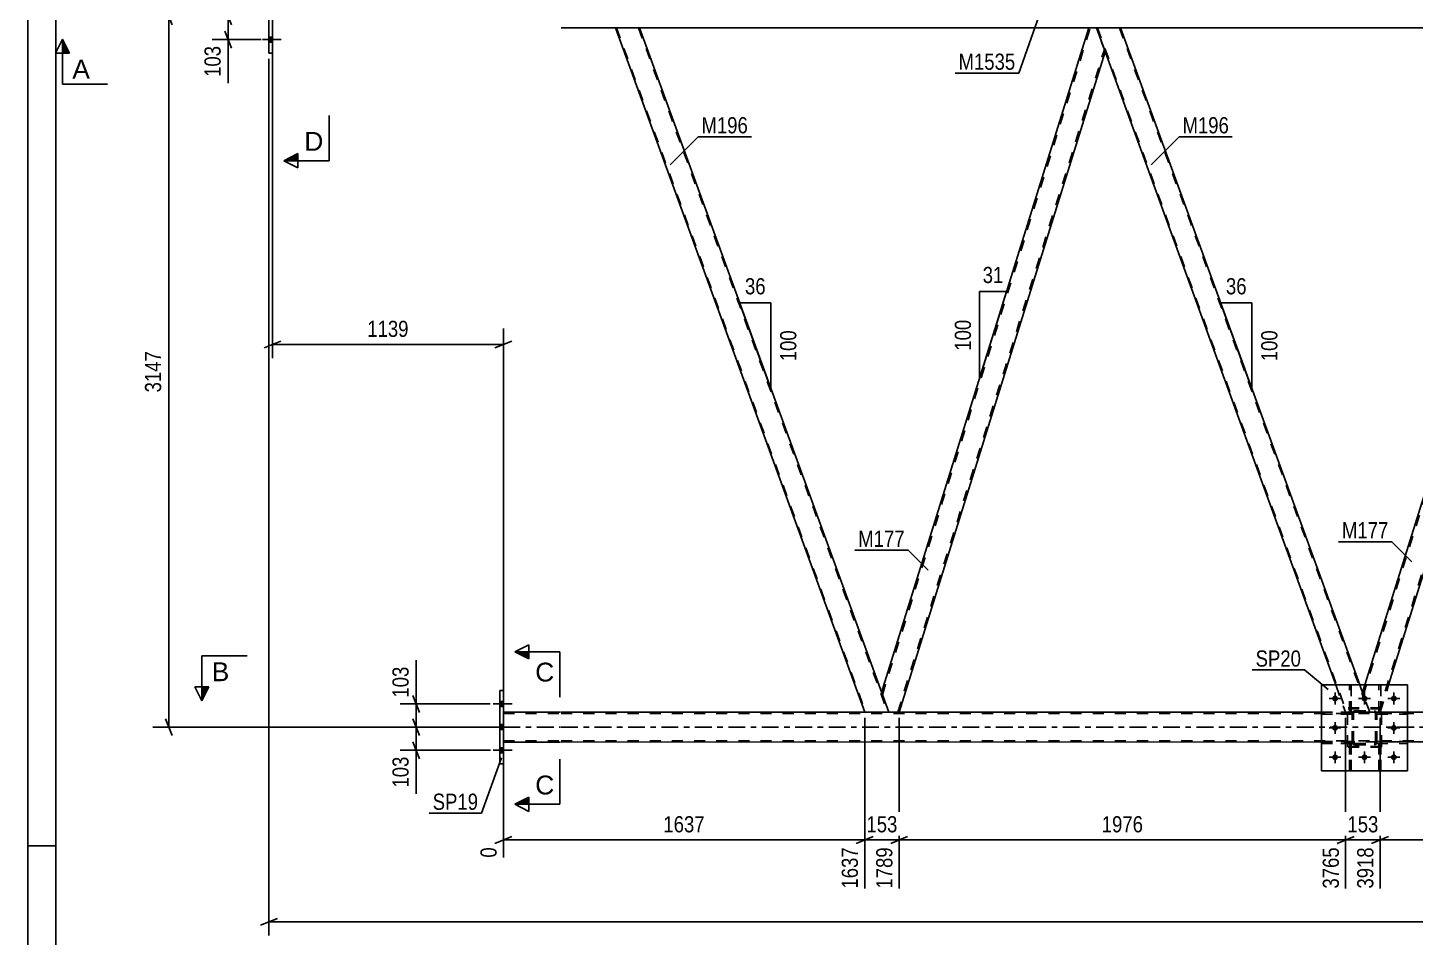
# Model space of a CAD drawing. Header units: millimetres. Extents: x 0 to 841, y 0 to 594.
# Drawn here: x 0 to 245.6, y 281.8 to 442.9 of the extents above; entities that cross this region are included whole.
import ezdxf

# ---------------------------------------------------------------- set-up
doc = ezdxf.new("R2010")
doc.units = ezdxf.units.MM
doc.linetypes.add('DXK_LINE_DOT2', pattern=[3.9198, 1.9599, -1.9599])
doc.linetypes.add('DXK_LINE_DOT3', pattern=[5.9187, 2.979, -0.9799, 0.9799, -0.9799])
doc.styles.add('Arial', font='ARIAL.TTF', dxfattribs={"height": 0.2})
doc.styles.add('Arial Narrow', font='ARIALN.TTF', dxfattribs={"height": 0.2})

# ---------------------------------------------------------------- blocks, each defined once
blk = doc.blocks.new('Unknown-103610369-1133')
at = {"color": 5, "linetype": 'Continuous'}
for p, q in [((0, 594), (0, 0)), ((5, 589), (5, 5)), ((5, 298), (0, 298))]:
    blk.add_line(p, q, dxfattribs=at)
blk = doc.blocks.new('Part-103610369-3183 - 3131')
at = {"color": 2, "linetype": 'Continuous'}
for p, q in [((42.68, 451.41), (43.32, 451.41)), ((42.68, 438.41), (42.68, 451.41)), ((43.32, 451.41), (43.32, 438.41)), ((43.32, 438.41), (42.68, 438.41))]:
    blk.add_line(p, q, dxfattribs=at)
blk = doc.blocks.new('Part-103610369-3198 - 3131')
at = {"color": 2, "linetype": 'Continuous'}
for p, q in [((94.41, 442.91), (104.01, 442.91)), ((108.26, 442.91), (187.82, 442.91)), ((193.4, 442.91), (272.96, 442.91))]:
    blk.add_line(p, q, dxfattribs=at)
at = {"color": 7, "linetype": 'DXK_LINE_DOT2'}
for p, q in [((104.01, 442.91), (108.26, 442.91)), ((187.82, 442.91), (193.4, 442.91))]:
    blk.add_line(p, q, dxfattribs=at)
blk = doc.blocks.new('Part-103610369-3308 - 3131')
at = {"color": 2, "linetype": 'Continuous'}
for p, q in [((83.55, 325.55), (84.19, 325.55)), ((83.55, 312.55), (83.55, 325.55)), ((84.19, 325.55), (84.19, 312.55)), ((84.19, 312.55), (83.55, 312.55))]:
    blk.add_line(p, q, dxfattribs=at)
blk = doc.blocks.new('Part-103610369-3310 - 3131')
at = {"color": 7, "linetype": 'DXK_LINE_DOT2'}
for p, q in [((239.59, 322.32), (233.59, 322.32)), ((233.59, 315.52), (233.59, 322.32)), ((239.59, 315.52), (239.59, 322.32)), ((239.59, 315.52), (233.59, 315.52))]:
    blk.add_line(p, q, dxfattribs=at)
blk = doc.blocks.new('Part-103610369-3434 - 3131')
at = {"color": 7, "linetype": 'DXK_LINE_DOT2'}
for p, q in [((238.79, 321.68), (244.19, 321.68)), ((238.79, 321.68), (238.79, 321.36)), ((238.79, 321.36), (244.19, 321.36)), ((239.39, 321.36), (239.39, 321.68)), ((244.19, 321.36), (244.19, 321.68))]:
    blk.add_line(p, q, dxfattribs=at)
blk = doc.blocks.new('Part-103610369-3257 - 3131')
at = {"color": 7, "linetype": 'DXK_LINE_DOT2'}
for p, q in [((238.79, 316.48), (244.19, 316.48)), ((238.79, 316.48), (238.79, 316.16)), ((238.79, 316.16), (244.19, 316.16)), ((239.39, 316.16), (239.39, 316.48)), ((244.19, 316.16), (244.19, 316.48))]:
    blk.add_line(p, q, dxfattribs=at)
blk = doc.blocks.new('Part-103610369-3272 - 3131')
at = {"color": 2, "linetype": 'Continuous'}
for p, q in [((151.12, 325.17), (187.82, 442.91)), ((187.82, 442.91), (187.86, 442.91)), ((187.86, 442.91), (187.97, 442.91)), ((187.97, 442.91), (189.14, 442.91)), ((189.14, 442.91), (190.67, 438.71)), ((154.23, 321.69), (190.69, 438.66)), ((151.14, 325.12), (152.38, 321.69))]:
    blk.add_line(p, q, dxfattribs=at)
at = {"color": 7, "linetype": 'DXK_LINE_DOT2'}
for p, q in [((151.26, 324.79), (188.07, 442.91)), ((188.09, 442.91), (188.13, 442.91)), ((153.98, 321.69), (190.55, 439.04)), ((190.67, 438.71), (190.69, 438.66)), ((151.12, 325.17), (151.14, 325.12)), ((151.12, 325.17), (151.14, 325.12)), ((152.38, 321.69), (154.23, 321.69))]:
    blk.add_line(p, q, dxfattribs=at)
blk = doc.blocks.new('Part-103610369-3282 - 3131')
at = {"color": 2, "linetype": 'Continuous'}
for p, q in [((148.13, 321.69), (104.01, 442.91)), ((104.01, 442.91), (104.03, 442.91)), ((104.03, 442.91), (104.11, 442.91)), ((104.11, 442.91), (104.35, 442.91)), ((108.26, 442.91), (104.35, 442.91)), ((108.26, 442.91), (151.14, 325.12))]:
    blk.add_line(p, q, dxfattribs=at)
at = {"color": 7, "linetype": 'DXK_LINE_DOT2'}
for p, q in [((104.01, 442.91), (104.11, 442.91)), ((104.18, 442.91), (148.3, 321.69)), ((104.19, 442.91), (104.18, 442.91)), ((104.18, 442.91), (104.19, 442.91)), ((104.22, 442.91), (104.19, 442.91)), ((108.09, 442.91), (152.21, 321.69)), ((151.14, 325.12), (152.38, 321.69)), ((152.38, 321.69), (148.13, 321.69))]:
    blk.add_line(p, q, dxfattribs=at)
blk = doc.blocks.new('Part-103610369-3283 - 3131')
at = {"color": 7, "linetype": 'DXK_LINE_DOT2'}
for p, q in [((239.59, 322.45), (233.59, 322.45)), ((233.59, 315.65), (233.59, 322.45)), ((239.59, 315.65), (239.59, 322.45)), ((239.59, 315.65), (233.59, 315.65))]:
    blk.add_line(p, q, dxfattribs=at)
blk = doc.blocks.new('Part-103610369-3284 - 3131')
at = {"color": 7, "linetype": 'DXK_LINE_DOT2'}
for p, q in [((234.69, 321.88), (234.87, 321.92)), ((234.87, 321.92), (234.69, 321.88)), ((234.87, 321.92), (238.31, 321.92)), ((238.31, 321.92), (238.49, 321.88)), ((238.49, 321.88), (238.31, 321.92)), ((234.39, 321.44), (234.43, 321.62)), ((234.43, 321.62), (234.39, 321.44)), ((234.39, 316.4), (234.39, 321.44)), ((234.63, 321.44), (234.65, 321.53)), ((234.63, 316.4), (234.63, 321.44)), ((234.65, 321.53), (234.7, 321.6)), ((234.7, 321.6), (234.78, 321.66)), ((234.78, 321.66), (234.87, 321.68)), ((234.87, 321.68), (238.31, 321.68)), ((238.31, 321.68), (238.4, 321.66)), ((238.4, 321.66), (238.48, 321.6)), ((238.48, 321.6), (238.53, 321.53)), ((238.53, 321.53), (238.55, 321.44)), ((238.55, 316.4), (238.55, 321.44)), ((238.75, 321.62), (238.79, 321.44)), ((238.79, 321.44), (238.75, 321.62)), ((238.79, 316.4), (238.79, 321.44)), ((234.43, 316.21), (234.39, 316.4)), ((234.39, 316.4), (234.43, 316.21)), ((234.65, 316.3), (234.63, 316.4)), ((234.7, 316.23), (234.65, 316.3)), ((234.87, 315.92), (234.69, 315.95)), ((234.69, 315.95), (234.87, 315.92)), ((234.78, 316.17), (234.7, 316.23)), ((234.87, 316.16), (234.78, 316.17)), ((234.87, 316.16), (238.31, 316.16)), ((234.87, 315.92), (238.31, 315.92)), ((238.4, 316.17), (238.31, 316.16)), ((238.49, 315.95), (238.31, 315.92)), ((238.31, 315.92), (238.49, 315.95)), ((238.48, 316.23), (238.4, 316.17)), ((238.53, 316.3), (238.48, 316.23)), ((238.55, 316.4), (238.53, 316.3)), ((238.79, 316.4), (238.75, 316.21)), ((238.75, 316.21), (238.79, 316.4))]:
    blk.add_line(p, q, dxfattribs=at)
at = {"color": 7, "linetype": 'DXK_LINE_DOT3'}
blk.add_line((236.59, 318.92), (236.59, 318.92), dxfattribs=at)
at = {"color": 7, "linetype": 'DXK_LINE_DOT2'}
for centre, start, end in [((234.87, 321.44), 112.5001, 157.5001), ((234.87, 321.44), 112.5001, 157.5001), ((238.31, 321.44), 22.5001, 67.5001), ((238.31, 321.44), 22.5001, 67.5001), ((234.87, 316.4), 202.5001, 247.5001), ((234.87, 316.4), 202.5001, 247.5001), ((238.31, 316.4), 292.5001, 337.5001), ((238.31, 316.4), 292.5001, 337.5001)]:
    blk.add_arc(centre, 0.48, start, end, dxfattribs=at)
blk = doc.blocks.new('Part-103610369-3410 - 3131')
at = {"color": 7, "linetype": 'DXK_LINE_DOT2'}
for p, q in [((228.99, 316.48), (234.39, 316.48)), ((228.99, 316.16), (228.99, 316.48)), ((234.39, 316.16), (228.99, 316.16)), ((233.79, 316.16), (233.79, 316.48)), ((234.39, 316.48), (234.39, 316.16))]:
    blk.add_line(p, q, dxfattribs=at)
blk = doc.blocks.new('Part-103610369-3290 - 3131')
at = {"color": 7, "linetype": 'DXK_LINE_DOT2'}
for p, q in [((228.99, 326.52), (244.19, 326.52)), ((228.99, 326.52), (228.99, 311.32)), ((244.19, 326.52), (244.19, 311.32)), ((228.99, 311.32), (244.19, 311.32))]:
    blk.add_line(p, q, dxfattribs=at)
blk = doc.blocks.new('Part-103610369-3291 - 3131')
at = {"color": 7, "linetype": 'DXK_LINE_DOT2'}
for p, q in [((238.79, 316.16), (238.79, 316.48)), ((238.79, 316.48), (244.19, 316.48)), ((238.79, 316.16), (244.19, 316.16)), ((239.39, 316.16), (239.39, 316.48)), ((244.19, 316.48), (244.19, 316.16))]:
    blk.add_line(p, q, dxfattribs=at)
blk = doc.blocks.new('Part-103610369-3297 - 3131')
at = {"color": 7, "linetype": 'DXK_LINE_DOT2'}
for p, q in [((236.39, 324.79), (273.21, 442.91)), ((273.23, 442.91), (273.27, 442.91)), ((239.11, 321.7), (275.69, 439.04)), ((275.8, 438.71), (275.82, 438.66)), ((236.26, 325.17), (236.68, 326.52)), ((237.52, 321.7), (236.26, 325.17)), ((239.36, 321.7), (240.87, 326.52)), ((237.52, 321.7), (239.36, 321.7))]:
    blk.add_line(p, q, dxfattribs=at)
at = {"color": 2, "linetype": 'Continuous'}
for p, q in [((236.68, 326.52), (272.96, 442.91)), ((272.96, 442.91), (273, 442.91)), ((273, 442.91), (273.1, 442.91)), ((273.1, 442.91), (274.28, 442.91)), ((274.28, 442.91), (275.8, 438.71)), ((240.87, 326.52), (275.82, 438.66))]:
    blk.add_line(p, q, dxfattribs=at)
blk = doc.blocks.new('Part-103610369-3303 - 3131')
at = {"color": 7, "linetype": 'DXK_LINE_DOT2'}
for p, q in [((228.99, 321.68), (234.39, 321.68)), ((228.99, 321.36), (228.99, 321.68)), ((234.39, 321.36), (228.99, 321.36)), ((233.79, 321.36), (233.79, 321.68)), ((234.39, 321.68), (234.39, 321.36))]:
    blk.add_line(p, q, dxfattribs=at)
blk = doc.blocks.new('Part-103610369-3409 - 3131')
at = {"color": 2, "linetype": 'Continuous'}
for p, q in [((233.94, 326.52), (233.94, 326.52)), ((234.26, 326.52), (233.94, 326.52)), ((234.26, 326.52), (234.26, 326.52))]:
    blk.add_line(p, q, dxfattribs=at)
at = {"color": 7, "linetype": 'DXK_LINE_DOT2'}
for p, q in [((233.94, 321.67), (233.94, 326.52)), ((234.26, 321.67), (234.26, 326.52)), ((233.94, 322.27), (234.26, 322.27)), ((233.94, 321.67), (234.26, 321.67))]:
    blk.add_line(p, q, dxfattribs=at)
blk = doc.blocks.new('Bolt-103610369-3625 - 3131')
at = {"linetype": 'Continuous'}
for points in [[(231.91, 324.12, -1), (230.87, 324.12, -1)], [(237.11, 324.12, -1), (236.07, 324.12, -1)], [(242.31, 324.12, -1), (241.27, 324.12, -1)], [(231.91, 318.92, -1), (230.87, 318.92, -1)], [(242.31, 318.92, -1), (241.27, 318.92, -1)], [(231.91, 313.72, -1), (230.87, 313.72, -1)], [(237.11, 313.72, -1), (236.07, 313.72, -1)], [(242.31, 313.72, -1), (241.27, 313.72, -1)]]:
    blk.add_hatch(color=1, dxfattribs=at).paths.add_polyline_path(points)
at = {"color": 1, "linetype": 'Continuous'}
for p, q in [((231.39, 325.16), (231.39, 323.08)), ((236.59, 325.16), (236.59, 323.08)), ((241.79, 325.16), (241.79, 323.08)), ((232.43, 324.12), (230.35, 324.12)), ((237.63, 324.12), (235.55, 324.12)), ((242.83, 324.12), (240.75, 324.12)), ((231.39, 319.96), (231.39, 317.88)), ((241.79, 319.96), (241.79, 317.88)), ((232.43, 318.92), (230.35, 318.92)), ((242.83, 318.92), (240.75, 318.92)), ((231.39, 314.76), (231.39, 312.68)), ((236.59, 314.76), (236.59, 312.68)), ((241.79, 314.76), (241.79, 312.68)), ((232.43, 313.72), (230.35, 313.72)), ((237.63, 313.72), (235.55, 313.72)), ((242.83, 313.72), (240.75, 313.72))]:
    blk.add_line(p, q, dxfattribs=at)
blk = doc.blocks.new('Part-103610369-3433 - 3131')
at = {"color": 2, "linetype": 'Continuous'}
for p, q in [((189.14, 442.91), (189.17, 442.91)), ((189.17, 442.91), (189.24, 442.91)), ((189.24, 442.91), (189.48, 442.91)), ((193.4, 442.91), (189.48, 442.91)), ((193.4, 442.91), (235.76, 326.52)), ((190.67, 438.71), (231.51, 326.52))]:
    blk.add_line(p, q, dxfattribs=at)
at = {"color": 7, "linetype": 'DXK_LINE_DOT2'}
for p, q in [((190.67, 438.71), (189.14, 442.91)), ((189.14, 442.91), (189.24, 442.91)), ((189.31, 442.91), (233.43, 321.7)), ((189.32, 442.91), (189.31, 442.91)), ((189.31, 442.91), (189.32, 442.91)), ((189.35, 442.91), (189.32, 442.91)), ((193.23, 442.91), (237.35, 321.7)), ((231.51, 326.52), (233.26, 321.7)), ((235.76, 326.52), (237.52, 321.7)), ((233.26, 321.7), (237.52, 321.7))]:
    blk.add_line(p, q, dxfattribs=at)
blk = doc.blocks.new('Part-103610369-3437 - 3131')
at = {"color": 7, "linetype": 'DXK_LINE_DOT2'}
for p, q in [((234.26, 316.15), (233.94, 316.15)), ((233.94, 316.15), (233.94, 311.32)), ((233.94, 315.55), (234.26, 315.55)), ((234.26, 311.32), (234.26, 316.15)), ((233.94, 311.32), (234.26, 311.32))]:
    blk.add_line(p, q, dxfattribs=at)
blk = doc.blocks.new('Part-103610369-3440 - 3131')
at = {"color": 2, "linetype": 'Continuous'}
for p, q in [((239.14, 326.52), (239.14, 326.52)), ((239.46, 326.52), (239.14, 326.52)), ((239.46, 326.52), (239.46, 326.52))]:
    blk.add_line(p, q, dxfattribs=at)
at = {"color": 7, "linetype": 'DXK_LINE_DOT2'}
for p, q in [((239.14, 321.67), (239.14, 326.52)), ((239.46, 321.67), (239.46, 326.52)), ((239.14, 322.27), (239.46, 322.27)), ((239.14, 321.67), (239.46, 321.67))]:
    blk.add_line(p, q, dxfattribs=at)
blk = doc.blocks.new('Part-103610369-3463 - 3131')
at = {"color": 2, "linetype": 'Continuous'}
for p, q in [((244.19, 326.52), (228.99, 326.52)), ((228.99, 326.52), (228.99, 311.32)), ((244.19, 326.52), (244.19, 311.32)), ((244.19, 311.32), (228.99, 311.32))]:
    blk.add_line(p, q, dxfattribs=at)
blk = doc.blocks.new('Part-103610369-3492 - 3131')
at = {"color": 7, "linetype": 'DXK_LINE_DOT2'}
for p, q in [((234.69, 321.88), (234.87, 321.92)), ((234.87, 321.92), (234.69, 321.88)), ((234.87, 321.92), (238.31, 321.92)), ((238.31, 321.92), (238.49, 321.88)), ((238.49, 321.88), (238.31, 321.92)), ((234.39, 321.44), (234.43, 321.62)), ((234.43, 321.62), (234.39, 321.44)), ((234.39, 316.4), (234.39, 321.44)), ((234.63, 321.44), (234.65, 321.53)), ((234.63, 316.4), (234.63, 321.44)), ((234.65, 321.53), (234.7, 321.6)), ((234.7, 321.6), (234.78, 321.66)), ((234.78, 321.66), (234.87, 321.68)), ((234.87, 321.68), (238.31, 321.68)), ((238.31, 321.68), (238.4, 321.66)), ((238.4, 321.66), (238.48, 321.6)), ((238.48, 321.6), (238.53, 321.53)), ((238.53, 321.53), (238.55, 321.44)), ((238.55, 316.4), (238.55, 321.44)), ((238.75, 321.62), (238.79, 321.44)), ((238.79, 321.44), (238.75, 321.62)), ((238.79, 316.4), (238.79, 321.44)), ((234.43, 316.21), (234.39, 316.4)), ((234.39, 316.4), (234.43, 316.21)), ((234.65, 316.3), (234.63, 316.4)), ((234.7, 316.23), (234.65, 316.3)), ((234.87, 315.92), (234.69, 315.95)), ((234.69, 315.95), (234.87, 315.92)), ((234.78, 316.17), (234.7, 316.23)), ((234.87, 316.16), (234.78, 316.17)), ((234.87, 316.16), (238.31, 316.16)), ((234.87, 315.92), (238.31, 315.92)), ((238.4, 316.17), (238.31, 316.16)), ((238.49, 315.95), (238.31, 315.92)), ((238.31, 315.92), (238.49, 315.95)), ((238.48, 316.23), (238.4, 316.17)), ((238.53, 316.3), (238.48, 316.23)), ((238.55, 316.4), (238.53, 316.3)), ((238.79, 316.4), (238.75, 316.21)), ((238.75, 316.21), (238.79, 316.4))]:
    blk.add_line(p, q, dxfattribs=at)
at = {"color": 7, "linetype": 'DXK_LINE_DOT3'}
blk.add_line((236.59, 318.92), (236.59, 318.92), dxfattribs=at)
at = {"color": 7, "linetype": 'DXK_LINE_DOT2'}
for centre, start, end in [((234.87, 321.44), 112.5001, 157.5001), ((234.87, 321.44), 112.5001, 157.5001), ((238.31, 321.44), 22.5001, 67.5001), ((238.31, 321.44), 22.5001, 67.5001), ((234.87, 316.4), 202.5001, 247.5001), ((234.87, 316.4), 202.5001, 247.5001), ((238.31, 316.4), 292.5001, 337.5001), ((238.31, 316.4), 292.5001, 337.5001)]:
    blk.add_arc(centre, 0.48, start, end, dxfattribs=at)
blk = doc.blocks.new('Part-103610369-3495 - 3131')
at = {"color": 7, "linetype": 'DXK_LINE_DOT2'}
for p, q in [((233.94, 311.32), (233.94, 316.15)), ((233.94, 316.15), (234.26, 316.15)), ((233.94, 315.55), (234.26, 315.55)), ((234.26, 316.15), (234.26, 311.32)), ((234.26, 311.32), (233.94, 311.32))]:
    blk.add_line(p, q, dxfattribs=at)
blk = doc.blocks.new('Part-103610369-3498 - 3131')
at = {"color": 7, "linetype": 'DXK_LINE_DOT2'}
for p, q in [((239.14, 311.32), (239.14, 316.15)), ((239.14, 316.15), (239.46, 316.15)), ((239.14, 315.55), (239.46, 315.55)), ((239.46, 316.15), (239.46, 311.32)), ((239.46, 311.32), (239.14, 311.32))]:
    blk.add_line(p, q, dxfattribs=at)
blk = doc.blocks.new('Part-103610369-3507 - 3131')
at = {"color": 7, "linetype": 'DXK_LINE_DOT2'}
for p, q in [((233.94, 321.67), (233.94, 326.52)), ((233.94, 326.52), (234.26, 326.52)), ((234.26, 326.52), (234.26, 321.67)), ((233.94, 322.27), (234.26, 322.27)), ((234.26, 321.67), (233.94, 321.67))]:
    blk.add_line(p, q, dxfattribs=at)
blk = doc.blocks.new('Part-103610369-3510 - 3131')
at = {"color": 7, "linetype": 'DXK_LINE_DOT2'}
for p, q in [((239.14, 321.67), (239.14, 326.52)), ((239.14, 326.52), (239.46, 326.52)), ((239.46, 326.52), (239.46, 321.67)), ((239.14, 322.27), (239.46, 322.27)), ((239.46, 321.67), (239.14, 321.67))]:
    blk.add_line(p, q, dxfattribs=at)
blk = doc.blocks.new('Part-103610369-3528 - 3131')
at = {"color": 7, "linetype": 'DXK_LINE_DOT2'}
for p, q in [((234.39, 321.68), (228.99, 321.68)), ((228.99, 321.68), (228.99, 321.36)), ((228.99, 321.36), (234.39, 321.36)), ((233.79, 321.36), (233.79, 321.68)), ((234.39, 321.36), (234.39, 321.68))]:
    blk.add_line(p, q, dxfattribs=at)
blk = doc.blocks.new('Bolt-103610369-3549 - 3131')
at = {"linetype": 'Continuous'}
for points in [[(84.19, 322.71), (84.19, 323.59), (83.55, 323.59), (83.55, 322.71)], [(84.19, 322.71), (84.19, 323.59), (83.55, 323.59), (83.55, 322.71)], [(84.19, 322.71), (84.19, 323.59), (83.55, 323.59), (83.55, 322.71)], [(84.19, 318.61), (84.19, 319.49), (83.55, 319.49), (83.55, 318.61)], [(84.19, 318.61), (84.19, 319.49), (83.55, 319.49), (83.55, 318.61)], [(84.19, 314.51), (84.19, 315.39), (83.55, 315.39), (83.55, 314.51)], [(84.19, 314.51), (84.19, 315.39), (83.55, 315.39), (83.55, 314.51)], [(84.19, 314.51), (84.19, 315.39), (83.55, 315.39), (83.55, 314.51)]]:
    blk.add_hatch(color=1, dxfattribs=at).paths.add_polyline_path(points)
at = {"color": 1, "linetype": 'Continuous'}
for p, q in [((82.39, 323.15), (85.71, 323.15)), ((82.39, 323.15), (85.71, 323.15)), ((82.39, 323.15), (85.71, 323.15)), ((83.55, 323.59), (84.19, 323.59)), ((83.55, 323.59), (84.19, 323.59)), ((83.55, 323.59), (84.19, 323.59)), ((83.55, 322.71), (84.19, 322.71)), ((83.55, 322.71), (84.19, 322.71)), ((83.55, 322.71), (84.19, 322.71)), ((83.55, 319.49), (84.19, 319.49)), ((83.55, 319.49), (84.19, 319.49)), ((82.39, 319.05), (85.71, 319.05)), ((82.39, 319.05), (85.71, 319.05)), ((83.55, 318.61), (84.19, 318.61)), ((83.55, 318.61), (84.19, 318.61)), ((82.39, 314.95), (85.71, 314.95)), ((82.39, 314.95), (85.71, 314.95)), ((82.39, 314.95), (85.71, 314.95)), ((83.55, 315.39), (84.19, 315.39)), ((83.55, 315.39), (84.19, 315.39)), ((83.55, 315.39), (84.19, 315.39)), ((83.55, 314.51), (84.19, 314.51)), ((83.55, 314.51), (84.19, 314.51)), ((83.55, 314.51), (84.19, 314.51))]:
    blk.add_line(p, q, dxfattribs=at)
blk = doc.blocks.new('Part-103610369-3550 - 3131')
at = {"color": 7, "linetype": 'DXK_LINE_DOT2'}
for p, q in [((238.79, 321.36), (238.79, 321.68)), ((238.79, 321.68), (244.19, 321.68)), ((238.79, 321.36), (244.19, 321.36)), ((239.39, 321.36), (239.39, 321.68)), ((244.19, 321.68), (244.19, 321.36))]:
    blk.add_line(p, q, dxfattribs=at)
blk = doc.blocks.new('Part-103610369-3558 - 3131')
at = {"color": 2, "linetype": 'Continuous'}
for p, q in [((84.19, 321.69), (94.31, 321.69)), ((94.41, 321.69), (228.99, 321.7)), ((244.19, 321.7), (484.2, 321.7)), ((84.19, 316.41), (94.31, 316.41)), ((94.41, 316.41), (228.99, 316.42)), ((244.19, 316.42), (484.2, 316.42))]:
    blk.add_line(p, q, dxfattribs=at)
at = {"color": 7, "linetype": 'DXK_LINE_DOT2'}
for p, q in [((84.19, 316.41), (84.19, 321.69)), ((84.19, 321.45), (94.31, 321.45)), ((94.41, 321.45), (770.3, 321.46)), ((228.99, 321.7), (244.19, 321.7)), ((84.19, 316.65), (94.31, 316.65)), ((94.41, 316.65), (770.3, 316.66)), ((228.99, 316.42), (244.19, 316.42))]:
    blk.add_line(p, q, dxfattribs=at)
at = {"color": 7, "linetype": 'DXK_LINE_DOT3'}
for p, q in [((84.19, 319.05), (94.31, 319.05)), ((94.41, 319.05), (770.3, 319.06))]:
    blk.add_line(p, q, dxfattribs=at)
blk = doc.blocks.new('Part-103610369-3624 - 3131')
at = {"color": 7, "linetype": 'DXK_LINE_DOT2'}
for p, q in [((239.46, 316.15), (239.14, 316.15)), ((239.14, 316.15), (239.14, 311.32)), ((239.14, 315.55), (239.46, 315.55)), ((239.46, 311.32), (239.46, 316.15)), ((239.14, 311.32), (239.46, 311.32))]:
    blk.add_line(p, q, dxfattribs=at)
blk = doc.blocks.new('Bolt-103610369-3626 - 3131')
at = {"color": 1, "linetype": 'Continuous'}
for p, q in [((231.39, 325.16), (231.39, 324.46)), ((236.59, 325.16), (236.59, 324.46)), ((241.79, 325.16), (241.79, 324.46)), ((230.35, 324.12), (231.04, 324.12)), ((231.39, 323.08), (231.39, 323.77)), ((232.43, 324.12), (231.74, 324.12)), ((235.55, 324.12), (236.24, 324.12)), ((236.59, 323.08), (236.59, 323.77)), ((237.63, 324.12), (236.94, 324.12)), ((240.75, 324.12), (241.44, 324.12)), ((241.79, 323.08), (241.79, 323.77)), ((242.83, 324.12), (242.14, 324.12)), ((231.39, 319.96), (231.39, 319.26)), ((241.79, 319.96), (241.79, 319.26)), ((230.35, 318.92), (231.04, 318.92)), ((231.39, 317.88), (231.39, 318.57)), ((232.43, 318.92), (231.74, 318.92)), ((240.75, 318.92), (241.44, 318.92)), ((241.79, 317.88), (241.79, 318.57)), ((242.83, 318.92), (242.14, 318.92)), ((231.39, 314.76), (231.39, 314.06)), ((236.59, 314.76), (236.59, 314.06)), ((241.79, 314.76), (241.79, 314.06)), ((230.35, 313.72), (231.04, 313.72)), ((231.39, 312.68), (231.39, 313.37)), ((232.43, 313.72), (231.74, 313.72)), ((235.55, 313.72), (236.24, 313.72)), ((236.59, 312.68), (236.59, 313.37)), ((237.63, 313.72), (236.94, 313.72)), ((240.75, 313.72), (241.44, 313.72)), ((241.79, 312.68), (241.79, 313.37)), ((242.83, 313.72), (242.14, 313.72))]:
    blk.add_line(p, q, dxfattribs=at)
blk = doc.blocks.new('Part-103610369-3686 - 3131')
at = {"color": 7, "linetype": 'DXK_LINE_DOT2'}
for p, q in [((234.39, 316.48), (228.99, 316.48)), ((228.99, 316.48), (228.99, 316.16)), ((228.99, 316.16), (234.39, 316.16)), ((233.79, 316.16), (233.79, 316.48)), ((234.39, 316.16), (234.39, 316.48))]:
    blk.add_line(p, q, dxfattribs=at)
blk = doc.blocks.new('Bolt-103610369-3720 - 3131')
at = {"linetype": 'Continuous'}
for points in [[(43.32, 448.57), (43.32, 449.45), (42.68, 449.45), (42.68, 448.57)], [(43.32, 448.57), (43.32, 449.45), (42.68, 449.45), (42.68, 448.57)], [(43.32, 448.57), (43.32, 449.45), (42.68, 449.45), (42.68, 448.57)], [(43.32, 444.47), (43.32, 445.35), (42.68, 445.35), (42.68, 444.47)], [(43.32, 444.47), (43.32, 445.35), (42.68, 445.35), (42.68, 444.47)], [(43.32, 440.37), (43.32, 441.25), (42.68, 441.25), (42.68, 440.37)], [(43.32, 440.37), (43.32, 441.25), (42.68, 441.25), (42.68, 440.37)], [(43.32, 440.37), (43.32, 441.25), (42.68, 441.25), (42.68, 440.37)]]:
    blk.add_hatch(color=1, dxfattribs=at).paths.add_polyline_path(points)
at = {"color": 1, "linetype": 'Continuous'}
for p, q in [((42.68, 449.45), (43.32, 449.45)), ((42.68, 449.45), (43.32, 449.45)), ((42.68, 449.45), (43.32, 449.45)), ((41.52, 449.01), (44.84, 449.01)), ((41.52, 449.01), (44.84, 449.01)), ((41.52, 449.01), (44.84, 449.01)), ((42.68, 448.57), (43.32, 448.57)), ((42.68, 448.57), (43.32, 448.57)), ((42.68, 448.57), (43.32, 448.57)), ((41.52, 444.91), (44.84, 444.91)), ((41.52, 444.91), (44.84, 444.91)), ((42.68, 445.35), (43.32, 445.35)), ((42.68, 445.35), (43.32, 445.35)), ((42.68, 444.47), (43.32, 444.47)), ((42.68, 444.47), (43.32, 444.47)), ((41.52, 440.81), (44.84, 440.81)), ((41.52, 440.81), (44.84, 440.81)), ((41.52, 440.81), (44.84, 440.81)), ((42.68, 441.25), (43.32, 441.25)), ((42.68, 441.25), (43.32, 441.25)), ((42.68, 441.25), (43.32, 441.25)), ((42.68, 440.37), (43.32, 440.37)), ((42.68, 440.37), (43.32, 440.37)), ((42.68, 440.37), (43.32, 440.37))]:
    blk.add_line(p, q, dxfattribs=at)
blk = doc.blocks.new('AngleDimension-103610369-41733 - 3131')
at = {"color": 7, "linetype": 'Continuous'}
for p, q in [((130.25, 382.5), (125.99, 394.2)), ((131.53, 394.2), (125.99, 394.2)), ((131.53, 378.98), (125.99, 394.2)), ((131.53, 378.98), (131.53, 394.2))]:
    blk.add_line(p, q, dxfattribs=at)
at = {"color": 0}
for points in [[(131.19, 395.1), (131.19, 399.3), (126.34, 399.3), (126.34, 395.1)], [(136.63, 389.93), (132.43, 389.93), (132.43, 383.25), (136.63, 383.25)]]:
    blk.add_wipeout(points, dxfattribs=at)
at = {"color": 3, "style": 'Arial Narrow'}
blk.add_text('36', height=2.863, dxfattribs=at).set_placement((126.94, 395.7))
blk.add_text('100', height=2.863, rotation=90.0002, dxfattribs=at).set_placement((136.03, 383.85))
blk = doc.blocks.new('AngleDimension-103610369-41747 - 3131')
at = {"color": 7, "linetype": 'Continuous'}
for p, q in [((168.44, 396.2), (173.26, 396.2)), ((168.44, 380.73), (173.26, 396.2)), ((168.44, 380.73), (168.44, 396.2)), ((170.97, 388.83), (173.26, 396.2))]:
    blk.add_line(p, q, dxfattribs=at)
at = {"color": 0}
for points in [[(173.28, 397.1), (173.28, 401.3), (168.42, 401.3), (168.42, 397.1)], [(167.54, 391.8), (163.34, 391.8), (163.34, 385.12), (167.54, 385.12)]]:
    blk.add_wipeout(points, dxfattribs=at)
at = {"color": 3, "style": 'Arial Narrow'}
blk.add_text('31', height=2.863, dxfattribs=at).set_placement((169.02, 397.7))
blk.add_text('100', height=2.863, rotation=90.0002, dxfattribs=at).set_placement((166.94, 385.72))
blk = doc.blocks.new('StraightDimension-103610369-27105 - 3131')
at = {"color": 7, "linetype": 'Continuous'}
for p, q in [((154.23, 320.69), (154.23, 290.46)), ((233.26, 320.7), (233.26, 290.46)), ((155.73, 299.67), (152.73, 298.47)), ((231.76, 298.47), (234.76, 299.67)), ((154.23, 299.07), (233.26, 299.07))]:
    blk.add_line(p, q, dxfattribs=at)
at = {"color": 0}
blk.add_wipeout([(198, 299.82), (198, 304.02), (189.49, 304.02), (189.49, 299.82)], dxfattribs=at)
at = {"color": 0, "linetype": 'Continuous'}
blk.add_wipeout([(232.66, 298.37), (228.46, 298.37), (228.46, 289.86), (232.66, 289.86)], dxfattribs=at)
at = {"color": 3, "style": 'Arial Narrow'}
blk.add_text('1976', height=2.863, dxfattribs=at).set_placement((190.09, 300.42))
at = {"color": 3, "linetype": 'Continuous', "style": 'Arial Narrow'}
blk.add_text('3765', height=2.863, rotation=90.0002, dxfattribs=at).set_placement((232.06, 290.46))
blk = doc.blocks.new('StraightDimension-103610369-27103 - 3131')
at = {"color": 7, "linetype": 'Continuous'}
for p, q in [((239.36, 320.7), (239.36, 290.46)), ((318.4, 320.7), (318.4, 290.46)), ((240.86, 299.67), (237.86, 298.47)), ((316.9, 298.47), (319.9, 299.67)), ((239.36, 299.07), (318.4, 299.07))]:
    blk.add_line(p, q, dxfattribs=at)
at = {"color": 0}
blk.add_wipeout([(283.14, 299.82), (283.14, 304.02), (274.62, 304.02), (274.62, 299.82)], dxfattribs=at)
at = {"color": 0, "linetype": 'Continuous'}
blk.add_wipeout([(317.8, 298.37), (313.6, 298.37), (313.6, 289.86), (317.8, 289.86)], dxfattribs=at)
at = {"color": 3, "style": 'Arial Narrow'}
blk.add_text('1976', height=2.863, dxfattribs=at).set_placement((275.22, 300.42))
at = {"color": 3, "linetype": 'Continuous', "style": 'Arial Narrow'}
blk.add_text('5893', height=2.863, rotation=90.0002, dxfattribs=at).set_placement((317.2, 290.46))
blk = doc.blocks.new('StraightDimension-103610369-26923 - 3131')
at = {"color": 7, "linetype": 'Continuous'}
for p, q in [((42.32, 444.91), (22.11, 444.91)), ((25.56, 443.41), (24.36, 446.41)), ((24.96, 319.05), (24.96, 444.91)), ((24.36, 320.55), (25.56, 317.55)), ((83.19, 319.05), (22.11, 319.05))]:
    blk.add_line(p, q, dxfattribs=at)
at = {"color": 0}
blk.add_wipeout([(24.21, 386.24), (20.01, 386.24), (20.01, 377.73), (24.21, 377.73)], dxfattribs=at)
at = {"color": 3, "style": 'Arial Narrow'}
blk.add_text('3147', height=2.863, rotation=90.0002, dxfattribs=at).set_placement((23.61, 378.33))
blk = doc.blocks.new('StraightDimension-103610369-26931 - 3131')
at = {"color": 7, "linetype": 'Continuous'}
for p, q in [((68.16, 324.65), (69.36, 321.65)), ((81.82, 323.15), (65.91, 323.15)), ((68.76, 319.05), (68.76, 323.15)), ((69.36, 317.55), (68.16, 320.55)), ((82.87, 319.05), (65.91, 319.05))]:
    blk.add_line(p, q, dxfattribs=at)
at = {"color": 0}
blk.add_wipeout([(68.01, 330.36), (63.81, 330.36), (63.81, 323.68), (68.01, 323.68)], dxfattribs=at)
at = {"color": 7, "linetype": 'Continuous'}
blk.add_line((68.76, 323.15), (68.76, 330.89), dxfattribs=at)
blk.add_line((68.76, 323.15), (68.76, 330.89), dxfattribs=at)
at = {"color": 3, "style": 'Arial Narrow'}
blk.add_text('103', height=2.863, rotation=90.0002, dxfattribs=at).set_placement((67.41, 324.28))
blk = doc.blocks.new('StraightDimension-103610369-26932 - 3131')
at = {"color": 7, "linetype": 'Continuous'}
for p, q in [((68.16, 320.55), (69.36, 317.55)), ((82.87, 319.05), (65.91, 319.05)), ((68.76, 314.95), (68.76, 319.05)), ((81.9, 314.95), (65.91, 314.95)), ((69.36, 313.45), (68.16, 316.45))]:
    blk.add_line(p, q, dxfattribs=at)
at = {"color": 0}
blk.add_wipeout([(68.01, 314.43), (63.81, 314.43), (63.81, 307.75), (68.01, 307.75)], dxfattribs=at)
at = {"color": 7, "linetype": 'Continuous'}
blk.add_line((68.76, 314.95), (68.76, 307.22), dxfattribs=at)
blk.add_line((68.76, 314.95), (68.76, 307.22), dxfattribs=at)
at = {"color": 3, "style": 'Arial Narrow'}
blk.add_text('103', height=2.863, rotation=90.0002, dxfattribs=at).set_placement((67.41, 308.35))
blk = doc.blocks.new('StraightDimension-103610369-26960 - 3131')
at = {"color": 7, "linetype": 'Continuous'}
for p, q in [((42, 444.91), (32.64, 444.91)), ((34.89, 446.41), (36.09, 443.41)), ((35.49, 440.81), (35.49, 444.91)), ((36.09, 439.31), (34.89, 442.31)), ((41.29, 440.81), (32.64, 440.81))]:
    blk.add_line(p, q, dxfattribs=at)
at = {"color": 0}
blk.add_wipeout([(34.74, 440.29), (30.54, 440.29), (30.54, 433.61), (34.74, 433.61)], dxfattribs=at)
at = {"color": 7, "linetype": 'Continuous'}
blk.add_line((35.49, 440.81), (35.49, 433.08), dxfattribs=at)
blk.add_line((35.49, 440.81), (35.49, 433.08), dxfattribs=at)
at = {"color": 3, "style": 'Arial Narrow'}
blk.add_text('103', height=2.863, rotation=90.0002, dxfattribs=at).set_placement((34.14, 434.21))
blk = doc.blocks.new('StraightDimension-103610369-26986 - 3131')
at = {"color": 7, "linetype": 'Continuous'}
for p, q in [((43.32, 441.91), (43.32, 384.41)), ((84.19, 322.69), (84.19, 389.66)), ((44.82, 387.41), (41.82, 386.21)), ((43.32, 386.81), (84.19, 386.81)), ((82.69, 386.21), (85.69, 387.41))]:
    blk.add_line(p, q, dxfattribs=at)
at = {"color": 0}
blk.add_wipeout([(68.01, 387.56), (68.01, 391.76), (59.49, 391.76), (59.49, 387.56)], dxfattribs=at)
at = {"color": 3, "style": 'Arial Narrow'}
blk.add_text('1139', height=2.863, dxfattribs=at).set_placement((60.09, 388.16))
blk = doc.blocks.new('StraightDimension-103610369-27104 - 3131')
at = {"color": 7, "linetype": 'Continuous'}
for p, q in [((233.26, 320.7), (233.26, 290.46)), ((239.36, 320.7), (239.36, 290.46)), ((231.76, 298.47), (234.76, 299.67)), ((240.86, 299.67), (237.86, 298.47)), ((233.26, 299.07), (239.36, 299.07))]:
    blk.add_line(p, q, dxfattribs=at)
at = {"color": 0}
blk.add_wipeout([(239.65, 299.82), (239.65, 304.02), (232.97, 304.02), (232.97, 299.82)], dxfattribs=at)
at = {"color": 0, "linetype": 'Continuous'}
blk.add_wipeout([(238.76, 298.37), (234.56, 298.37), (234.56, 289.86), (238.76, 289.86)], dxfattribs=at)
at = {"color": 3, "style": 'Arial Narrow'}
blk.add_text('153', height=2.863, dxfattribs=at).set_placement((233.57, 300.42))
at = {"color": 3, "linetype": 'Continuous', "style": 'Arial Narrow'}
blk.add_text('3918', height=2.863, rotation=90.0002, dxfattribs=at).set_placement((238.16, 290.46))
blk = doc.blocks.new('StraightDimension-103610369-27106 - 3131')
at = {"color": 7, "linetype": 'Continuous'}
for p, q in [((148.13, 320.69), (148.13, 290.46)), ((154.23, 320.69), (154.23, 290.46)), ((146.63, 298.47), (149.63, 299.67)), ((155.73, 299.67), (152.73, 298.47)), ((148.13, 299.07), (154.23, 299.07))]:
    blk.add_line(p, q, dxfattribs=at)
at = {"color": 0}
blk.add_wipeout([(154.52, 299.82), (154.52, 304.02), (147.84, 304.02), (147.84, 299.82)], dxfattribs=at)
at = {"color": 0, "linetype": 'Continuous'}
blk.add_wipeout([(153.63, 298.37), (149.43, 298.37), (149.43, 289.86), (153.63, 289.86)], dxfattribs=at)
at = {"color": 3, "style": 'Arial Narrow'}
blk.add_text('153', height=2.863, dxfattribs=at).set_placement((148.44, 300.42))
at = {"color": 3, "linetype": 'Continuous', "style": 'Arial Narrow'}
blk.add_text('1789', height=2.863, rotation=90.0002, dxfattribs=at).set_placement((153.03, 290.46))
blk = doc.blocks.new('StraightDimension-103610369-27107 - 3131')
at = {"color": 7, "linetype": 'Continuous'}
for p, q in [((148.13, 320.69), (148.13, 290.46)), ((84.19, 315.41), (84.19, 295.94)), ((85.69, 299.67), (82.69, 298.47)), ((146.63, 298.47), (149.63, 299.67)), ((84.19, 299.07), (148.13, 299.07))]:
    blk.add_line(p, q, dxfattribs=at)
at = {"color": 0}
blk.add_wipeout([(120.41, 299.82), (120.41, 304.02), (111.9, 304.02), (111.9, 299.82)], dxfattribs=at)
at = {"color": 0, "linetype": 'Continuous'}
for points in [[(83.59, 298.37), (79.39, 298.37), (79.39, 295.34), (83.59, 295.34)], [(147.53, 298.37), (143.33, 298.37), (143.33, 289.86), (147.53, 289.86)]]:
    blk.add_wipeout(points, dxfattribs=at)
at = {"color": 3, "style": 'Arial Narrow'}
blk.add_text('1637', height=2.863, dxfattribs=at).set_placement((112.5, 300.42))
at = {"color": 3, "linetype": 'Continuous', "style": 'Arial Narrow'}
for s, height, p in [('0', 2.86, (82.99, 295.94)), ('1637', 2.863, (146.93, 290.46))]:
    blk.add_text(s, height=height, rotation=90.0002, dxfattribs=at).set_placement(p)
blk = doc.blocks.new('StraightDimension-103610369-27344 - 3131')
at = {"color": 7, "linetype": 'Continuous'}
for p, q in [((42.68, 437.41), (42.68, 282.16)), ((44.18, 285.16), (41.18, 283.96)), ((42.68, 284.56), (781.16, 284.56))]:
    blk.add_line(p, q, dxfattribs=at)
blk = doc.blocks.new('AngleDimension-103610369-41766 - 3131')
at = {"color": 7, "linetype": 'Continuous'}
for p, q in [((215.39, 382.5), (211.13, 394.2)), ((216.67, 394.2), (211.13, 394.2)), ((216.67, 378.98), (211.13, 394.2)), ((216.67, 378.98), (216.67, 394.2))]:
    blk.add_line(p, q, dxfattribs=at)
at = {"color": 0}
for points in [[(216.32, 395.1), (216.32, 399.3), (211.47, 399.3), (211.47, 395.1)], [(221.77, 389.93), (217.57, 389.93), (217.57, 383.25), (221.77, 383.25)]]:
    blk.add_wipeout(points, dxfattribs=at)
at = {"color": 3, "style": 'Arial Narrow'}
blk.add_text('36', height=2.863, dxfattribs=at).set_placement((212.07, 395.7))
blk.add_text('100', height=2.863, rotation=90.0002, dxfattribs=at).set_placement((221.17, 383.85))
blk = doc.blocks.new('Mark-103610369-26616 - 3131')
at = {"color": 0}
blk.add_wipeout([(174.8, 435.47), (174.8, 438.47), (164.74, 438.47), (164.74, 435.47)], dxfattribs=at)
blk.add_wipeout([(174.8, 435.47), (174.8, 438.47), (164.74, 438.47), (164.74, 435.47)], dxfattribs=at)
at = {"color": 30, "linetype": 'Continuous'}
for p in [(180.15, 448.35), (164.14, 434.87)]:
    blk.add_line(p, (175.4, 434.87), dxfattribs=at)
at = {"color": 3, "style": 'Arial Narrow'}
blk.add_text('M1535', height=2.863, dxfattribs=at).set_placement((164.74, 435.47))
blk = doc.blocks.new('SectionMark-103610369-28577 - 3131')
at = {"color": 6, "linetype": 'Continuous'}
for p, q in [((86.19, 332.38), (88.69, 333.63)), ((94.19, 332.38), (86.19, 332.38)), ((94.19, 305.38), (86.19, 305.38)), ((88.69, 304.13), (86.19, 305.38))]:
    blk.add_line(p, q, dxfattribs=at)
at = {"color": 0, "linetype": 'Continuous'}
for points in [[(93.19, 327.13), (93.19, 330.63), (89.82, 330.63), (89.82, 327.13)], [(93.19, 307.13), (93.19, 310.63), (89.82, 310.63), (89.82, 307.13)]]:
    blk.add_wipeout(points, dxfattribs=at)
at = {"linetype": 'Continuous'}
for points in [[(88.69, 332.38), (88.69, 331.13), (86.19, 332.38)], [(88.69, 306.63), (88.69, 305.38), (86.19, 305.38)]]:
    blk.add_hatch(color=6, dxfattribs=at).paths.add_polyline_path(points)
at = {"color": 6, "linetype": 'Continuous'}
for p, q in [((86.19, 332.38), (88.69, 331.13)), ((88.69, 331.13), (88.69, 333.63)), ((94.19, 332.38), (94.19, 324.38)), ((94.19, 305.38), (94.19, 313.38)), ((86.19, 305.38), (88.69, 306.63)), ((88.69, 306.63), (88.69, 304.13))]:
    blk.add_line(p, q, dxfattribs=at)
at = {"color": 3, "linetype": 'Continuous', "style": 'Arial'}
for p in [(89.82, 327.13), (89.82, 307.13)]:
    blk.add_text('C', height=3.34, dxfattribs=at).set_placement(p)
blk = doc.blocks.new('Mark-103610369-3304 - 3131')
at = {"color": 0}
blk.add_wipeout([(79.71, 304.41), (79.71, 307.41), (71.67, 307.41), (71.67, 304.41)], dxfattribs=at)
blk.add_wipeout([(79.71, 304.41), (79.71, 307.41), (71.67, 307.41), (71.67, 304.41)], dxfattribs=at)
at = {"color": 30, "linetype": 'Continuous'}
for p in [(83.86, 313.63), (71.07, 303.81)]:
    blk.add_line(p, (80.31, 303.81), dxfattribs=at)
at = {"color": 3, "style": 'Arial Narrow'}
blk.add_text('SP19', height=2.863, dxfattribs=at).set_placement((71.67, 304.41))
blk = doc.blocks.new('Mark-103610369-3459 - 3131')
at = {"color": 0}
blk.add_wipeout([(225.35, 329.77), (225.35, 332.77), (217.32, 332.77), (217.32, 329.77)], dxfattribs=at)
blk.add_wipeout([(225.35, 329.77), (225.35, 332.77), (217.32, 332.77), (217.32, 329.77)], dxfattribs=at)
at = {"color": 30, "linetype": 'Continuous'}
for p in [(216.72, 329.17), (230.14, 325.72)]:
    blk.add_line(p, (225.95, 329.17), dxfattribs=at)
at = {"color": 3, "style": 'Arial Narrow'}
blk.add_text('SP20', height=2.863, dxfattribs=at).set_placement((217.32, 329.77))
blk = doc.blocks.new('Mark-103610369-26069 - 3131')
at = {"color": 0}
blk.add_wipeout([(155.2, 350.98), (155.2, 353.98), (146.98, 353.98), (146.98, 350.98)], dxfattribs=at)
blk.add_wipeout([(155.2, 350.98), (155.2, 353.98), (146.98, 353.98), (146.98, 350.98)], dxfattribs=at)
at = {"color": 30, "linetype": 'Continuous'}
for p in [(146.38, 350.38), (159.34, 346.85)]:
    blk.add_line(p, (155.8, 350.38), dxfattribs=at)
at = {"color": 3, "style": 'Arial Narrow'}
blk.add_text('M177', height=2.863, dxfattribs=at).set_placement((146.98, 350.98))
blk = doc.blocks.new('Mark-103610369-26075 - 3131')
at = {"color": 0}
blk.add_wipeout([(127.47, 424.21), (127.47, 427.21), (119.24, 427.21), (119.24, 424.21)], dxfattribs=at)
blk.add_wipeout([(127.47, 424.21), (127.47, 427.21), (119.24, 427.21), (119.24, 424.21)], dxfattribs=at)
at = {"color": 30, "linetype": 'Continuous'}
for p, q in [((113.69, 418.66), (118.64, 423.61)), ((118.64, 423.61), (128.07, 423.61))]:
    blk.add_line(p, q, dxfattribs=at)
at = {"color": 3, "style": 'Arial Narrow'}
blk.add_text('M196', height=2.863, dxfattribs=at).set_placement((119.24, 424.21))
blk = doc.blocks.new('Mark-103610369-26081 - 3131')
at = {"color": 0}
blk.add_wipeout([(240.83, 352.49), (240.83, 355.49), (232.6, 355.49), (232.6, 352.49)], dxfattribs=at)
blk.add_wipeout([(240.83, 352.49), (240.83, 355.49), (232.6, 355.49), (232.6, 352.49)], dxfattribs=at)
at = {"color": 30, "linetype": 'Continuous'}
for p in [(232, 351.89), (244.96, 348.35)]:
    blk.add_line(p, (241.43, 351.89), dxfattribs=at)
at = {"color": 3, "style": 'Arial Narrow'}
blk.add_text('M177', height=2.863, dxfattribs=at).set_placement((232.6, 352.49))
blk = doc.blocks.new('Mark-103610369-26087 - 3131')
at = {"color": 0}
blk.add_wipeout([(212.6, 424.21), (212.6, 427.21), (204.38, 427.21), (204.38, 424.21)], dxfattribs=at)
blk.add_wipeout([(212.6, 424.21), (212.6, 427.21), (204.38, 427.21), (204.38, 424.21)], dxfattribs=at)
at = {"color": 30, "linetype": 'Continuous'}
for p, q in [((198.83, 418.66), (203.78, 423.61)), ((203.78, 423.61), (213.2, 423.61))]:
    blk.add_line(p, q, dxfattribs=at)
at = {"color": 3, "style": 'Arial Narrow'}
blk.add_text('M196', height=2.863, dxfattribs=at).set_placement((204.38, 424.21))
blk = doc.blocks.new('SectionMark-103610369-28204 - 3131')
at = {"color": 6, "linetype": 'Continuous'}
for p, q in [((30.81, 331.69), (30.81, 323.69)), ((30.81, 323.69), (29.56, 326.19))]:
    blk.add_line(p, q, dxfattribs=at)
at = {"color": 0, "linetype": 'Continuous'}
blk.add_wipeout([(35.67, 327.19), (35.67, 330.69), (32.56, 330.69), (32.56, 327.19)], dxfattribs=at)
at = {"linetype": 'Continuous'}
blk.add_hatch(color=6, dxfattribs=at).paths.add_polyline_path([(30.81, 326.19), (32.06, 326.19), (30.81, 323.69)])
at = {"color": 6, "linetype": 'Continuous'}
for p, q in [((30.81, 331.69), (38.81, 331.69)), ((32.06, 326.19), (29.56, 326.19)), ((30.81, 323.69), (32.06, 326.19))]:
    blk.add_line(p, q, dxfattribs=at)
at = {"color": 3, "linetype": 'Continuous', "style": 'Arial'}
blk.add_text('B', height=3.34, dxfattribs=at).set_placement((32.56, 327.19))
blk = doc.blocks.new('SectionMark-103610369-27771 - 3131')
at = {"color": 6, "linetype": 'Continuous'}
for p in [(4.89, 438.41), (6.14, 432.91)]:
    blk.add_line(p, (6.14, 440.91), dxfattribs=at)
at = {"color": 0, "linetype": 'Continuous'}
blk.add_wipeout([(11, 433.91), (11, 437.41), (7.89, 437.41), (7.89, 433.91)], dxfattribs=at)
at = {"linetype": 'Continuous'}
blk.add_hatch(color=6, dxfattribs=at).paths.add_polyline_path([(7.39, 438.41), (6.14, 438.41), (6.14, 440.91)])
at = {"color": 6, "linetype": 'Continuous'}
for p, q in [((6.14, 440.91), (7.39, 438.41)), ((7.39, 438.41), (4.89, 438.41)), ((6.14, 432.91), (14.14, 432.91))]:
    blk.add_line(p, q, dxfattribs=at)
at = {"color": 3, "linetype": 'Continuous', "style": 'Arial'}
blk.add_text('A', height=3.34, dxfattribs=at).set_placement((7.89, 433.91))
blk = doc.blocks.new('SectionMark-103610369-28776 - 3131')
at = {"color": 6, "linetype": 'Continuous'}
for p, q in [((45.32, 468.22), (47.82, 469.47)), ((53.32, 468.22), (45.32, 468.22)), ((53.32, 419.37), (45.32, 419.37)), ((47.82, 418.12), (45.32, 419.37))]:
    blk.add_line(p, q, dxfattribs=at)
at = {"color": 0, "linetype": 'Continuous'}
for points in [[(52.32, 462.97), (52.32, 466.47), (48.95, 466.47), (48.95, 462.97)], [(52.32, 421.12), (52.32, 424.62), (48.95, 424.62), (48.95, 421.12)]]:
    blk.add_wipeout(points, dxfattribs=at)
at = {"linetype": 'Continuous'}
for points in [[(47.82, 468.22), (47.82, 466.97), (45.32, 468.22)], [(47.82, 420.62), (47.82, 419.37), (45.32, 419.37)]]:
    blk.add_hatch(color=6, dxfattribs=at).paths.add_polyline_path(points)
at = {"color": 6, "linetype": 'Continuous'}
for p, q in [((47.82, 466.97), (47.82, 469.47)), ((45.32, 468.22), (47.82, 466.97)), ((53.32, 468.22), (53.32, 460.22)), ((53.32, 419.37), (53.32, 427.37)), ((45.32, 419.37), (47.82, 420.62)), ((47.82, 420.62), (47.82, 418.12))]:
    blk.add_line(p, q, dxfattribs=at)
at = {"color": 3, "linetype": 'Continuous', "style": 'Arial'}
for p in [(48.95, 462.97), (48.95, 421.12)]:
    blk.add_text('D', height=3.34, dxfattribs=at).set_placement(p)

msp = doc.modelspace()

# ---------------------------------------------------------------- block references
for name in ['Unknown-103610369-1133', 'Bolt-103610369-3720 - 3131', 'Part-103610369-3183 - 3131', 'Part-103610369-3198 - 3131', 'Part-103610369-3282 - 3131', 'Part-103610369-3272 - 3131', 'Part-103610369-3433 - 3131', 'Part-103610369-3297 - 3131', 'Part-103610369-3308 - 3131', 'Part-103610369-3290 - 3131', 'Part-103610369-3463 - 3131', 'Bolt-103610369-3625 - 3131', 'Bolt-103610369-3626 - 3131', 'Part-103610369-3409 - 3131', 'Part-103610369-3507 - 3131', 'Part-103610369-3440 - 3131', 'Part-103610369-3510 - 3131', 'Bolt-103610369-3549 - 3131', 'Part-103610369-3283 - 3131', 'Part-103610369-3310 - 3131', 'Part-103610369-3284 - 3131', 'Part-103610369-3492 - 3131', 'Part-103610369-3558 - 3131', 'Part-103610369-3303 - 3131', 'Part-103610369-3528 - 3131', 'Part-103610369-3434 - 3131', 'Part-103610369-3550 - 3131', 'Part-103610369-3410 - 3131', 'Part-103610369-3686 - 3131', 'Part-103610369-3437 - 3131', 'Part-103610369-3495 - 3131', 'Part-103610369-3257 - 3131', 'Part-103610369-3291 - 3131', 'Part-103610369-3498 - 3131', 'Part-103610369-3624 - 3131']:
    msp.add_blockref(name, (0, 0))

# ---------------------------------------------------------------- next in the draw order: block references
for name in ['StraightDimension-103610369-26923 - 3131', 'AngleDimension-103610369-41747 - 3131', 'AngleDimension-103610369-41733 - 3131', 'StraightDimension-103610369-27105 - 3131', 'StraightDimension-103610369-27103 - 3131']:
    msp.add_blockref(name, (0, 0))

# ---------------------------------------------------------------- next in the draw order: block references
for name in ['StraightDimension-103610369-26960 - 3131', 'StraightDimension-103610369-26931 - 3131', 'StraightDimension-103610369-27106 - 3131', 'StraightDimension-103610369-27104 - 3131']:
    msp.add_blockref(name, (0, 0))

# ---------------------------------------------------------------- next in the draw order: block references
for name in ['StraightDimension-103610369-26986 - 3131', 'StraightDimension-103610369-26932 - 3131']:
    msp.add_blockref(name, (0, 0))

# ---------------------------------------------------------------- next in the draw order: block references
msp.add_blockref('StraightDimension-103610369-27107 - 3131', (0, 0))

# ---------------------------------------------------------------- next in the draw order: block references
msp.add_blockref('StraightDimension-103610369-27344 - 3131', (0, 0))

# ---------------------------------------------------------------- next in the draw order: block references
for name in ['Mark-103610369-26616 - 3131', 'Mark-103610369-26075 - 3131', 'Mark-103610369-26087 - 3131', 'AngleDimension-103610369-41766 - 3131', 'Mark-103610369-26069 - 3131', 'Mark-103610369-26081 - 3131', 'SectionMark-103610369-28577 - 3131', 'Mark-103610369-3459 - 3131', 'Mark-103610369-3304 - 3131']:
    msp.add_blockref(name, (0, 0))

# ---------------------------------------------------------------- next in the draw order: block references
for name in ['SectionMark-103610369-27771 - 3131', 'SectionMark-103610369-28204 - 3131']:
    msp.add_blockref(name, (0, 0))

# ---------------------------------------------------------------- next in the draw order: block references
msp.add_blockref('SectionMark-103610369-28776 - 3131', (0, 0))

doc.saveas('drawing.dxf')
